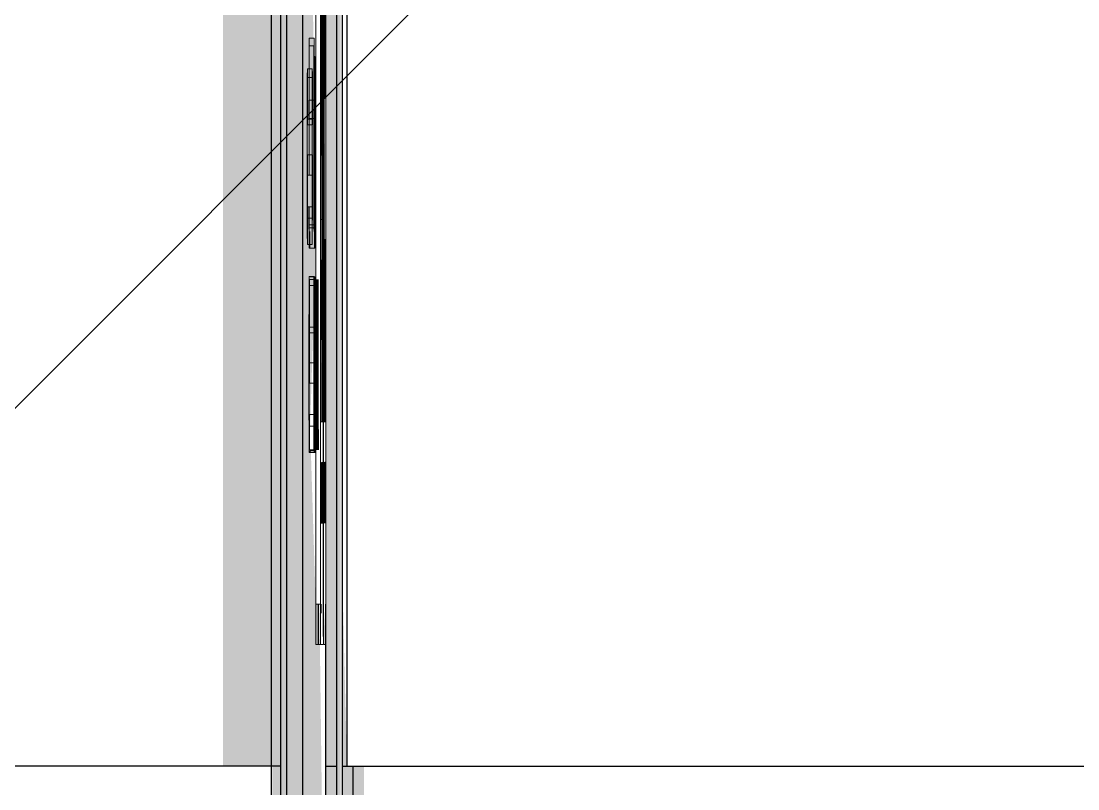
# Model space of a CAD drawing. Header units: millimetres. Extents: x 50357 to 985146, y 723188 to 1803594.
# Drawn here: x 863051.5 to 863269, y 746299.3 to 746457.2 of the extents above; entities that cross this region are included whole.
import ezdxf

# ---------------------------------------------------------------- set-up
doc = ezdxf.new("R2010")
doc.units = ezdxf.units.MM
doc.header["$LTSCALE"] = 3
doc.header["$MEASUREMENT"] = 0
doc.layers.add('A-GENM', color=7, linetype='Continuous', lineweight=13, true_color=0x6e6e6e)
doc.layers.add('I-WALL', color=7, linetype='Continuous', lineweight=25, true_color=0x6e6e6e)
doc.layers.add('Hatch (HOR not under LTC submission)', color=252, linetype='Continuous', lineweight=35)

# ---------------------------------------------------------------- blocks, each defined once
blk = doc.blocks.new('Taxi Sign2 - Taxi Sign-5251646-SEC D_2')
at = {"layer": 'A-GENM'}
for points in [[(-689427.55, 22264.91), (-689427.54, 22264.91), (-689427.56, 22270.15)], [(-689427.47, 22227.44), (-689427.24, 22227.44), (-689427.44, 22256.58)], [(-689427.51, 22224.48), (-689427.5, 22224.48), (-689427.51, 22224.48)], [(-689427.56, 22185.8), (-689427.2, 22185.8), (-689427.52, 22211.38)]]:
    blk.add_hatch(color=256, dxfattribs=at).paths.add_polyline_path(points, flags=0)
for p, q in [((-689427.12, 22339.87), (-689428.12, 22339.87)), ((-689427.12, 22339.86), (-689428.12, 22339.86)), ((-689427.12, 22339.86), (-689427.59, 22339.86)), ((-689427.1, 22331.53), (-689428.1, 22331.53)), ((-689427.61, 22331.53), (-689427.61, 22148.33)), ((-689427.1, 22148.33), (-689427.1, 22331.53)), ((-689428.61, 22215.08), (-689428.61, 22328.92)), ((-689427.39, 22277.4), (-689427.32, 22277.4)), ((-689427.4, 22264.91), (-689427.4, 22273.24)), ((-689427.31, 22273.24), (-689427.31, 22264.91)), ((-689427.44, 22264.91), (-689427.4, 22264.91)), ((-689427.49, 22224.48), (-689427.46, 22256.58)), ((-689427.44, 22254.5), (-689427.47, 22227.44)), ((-689427.27, 22256.58), (-689427.44, 22256.58)), ((-689427.24, 22227.44), (-689427.27, 22254.5)), ((-689427.25, 22256.58), (-689427.22, 22224.48)), ((-689427.47, 22227.44), (-689427.24, 22227.44)), ((-689427.51, 22185.8), (-689427.51, 22214.95)), ((-689427.2, 22214.95), (-689427.2, 22185.8)), ((-689427.2, 22185.8), (-689427.51, 22185.8)), ((-689428.61, 22148.33), (-689428.61, 22180.08)), ((-689427.48, 22177.47), (-689427.44, 22177.47)), ((-689427.48, 22173.31), (-689427.48, 22177.47)), ((-689427.44, 22177.47), (-689427.44, 22173.31)), ((-689427.27, 22177.47), (-689427.23, 22177.47)), ((-689427.27, 22173.31), (-689427.27, 22177.47)), ((-689427.23, 22177.47), (-689427.23, 22173.31)), ((-689427.61, 22148.33), (-689428.61, 22148.33)), ((-689427.59, 22140), (-689428.59, 22140)), ((-689428.59, 22139.99), (-689427.59, 22139.99)), ((-689427.59, 22140), (-689427.12, 22140))]:
    blk.add_line(p, q, dxfattribs=at)
for centre, major_axis, start_param, end_param in [((-689427.59, 22331.93), (0, 7.94), 6.232849, 7.904318), ((-689427.12, 22331.93), (0, 7.94), 4.662052, 5.617178), ((-689427.39, 22273.24), (0, 4.16), 0, 1.57182), ((-689427.32, 22273.27), (0, 4.13), 4.703965, 6.283185), ((-689427.43, 22252.49), (0, 12.43), 0.030178, 1.235066), ((-689427.28, 22252.49), (0, 12.43), 5.048119, 6.253008), ((-689427.44, 22253.48), (0, 3.11), 0.030177, 0.994088), ((-689427.27, 22253.48), (0, 3.11), 5.048119, 6.253008), ((-689427.47, 22215.03), (0, 12.3), 0.69391, 1.577406), ((-689427.24, 22215.03), (0, 12.3), 4.70578, 5.589275), ((-689427.46, 22210.89), (0, 8.22), 4.712389, 6.806784), ((-689427.25, 22210.89), (0, 8.22), 4.712389, 7.853982), ((-689427.46, 22210.89), (0, 8.22), 1.047198, 1.570796), ((-689427.46, 22210.89), (0, 8.22), 1.570796, 4.712389), ((-689427.25, 22210.89), (0, 8.22), 1.570796, 4.712389), ((-689427.46, 22173.24), (0, 8.33), 1.562004, 4.721182), ((-689427.25, 22173.24), (0, 8.33), 1.562004, 4.721182), ((-689428.59, 22147.93), (0, 7.94), 1.52046, 3.191929), ((-689428.12, 22147.93), (0, 7.94), 3.091256, 4.762726), ((-689427.59, 22147.93), (0, 7.94), 1.52046, 3.191929), ((-689427.12, 22147.93), (0, 7.94), 3.8076, 4.762726)]:
    blk.add_ellipse(centre, major_axis=major_axis, ratio=0.002593, start_param=start_param, end_param=end_param, dxfattribs=at)
blk = doc.blocks.new('Bus Sign2 - Bus Sign-5251700-SEC D_2')
at = {"layer": 'A-GENM'}
for points in [[(-689427.56, 22273.24), (-689427.55, 22273.24), (-689427.56, 22277.4)], [(-689426.67, 22223.33), (-689426.87, 22223.33), (-689426.67, 22252.49)], [(-689427.01, 22140), (-689426.53, 22140), (-689426.96, 22148.33)]]:
    blk.add_hatch(color=256, dxfattribs=at).paths.add_polyline_path(points, flags=0)
for p, q in [((-689427.01, 22340), (-689428.01, 22340)), ((-689427.01, 22339.99), (-689428.01, 22339.99)), ((-689426.53, 22339.99), (-689427.01, 22339.99)), ((-689427.03, 22331.66), (-689427.03, 22148.33)), ((-689426.51, 22148.33), (-689426.51, 22331.66)), ((-689426.87, 22314.99), (-689426.67, 22314.99)), ((-689426.67, 22306.66), (-689426.87, 22306.66)), ((-689426.9, 22185.83), (-689426.9, 22302.49)), ((-689426.87, 22277.49), (-689426.67, 22277.49)), ((-689426.64, 22277.49), (-689426.64, 22252.49)), ((-689426.73, 22269.16), (-689426.82, 22269.16)), ((-689426.82, 22260.83), (-689426.73, 22260.83)), ((-689426.67, 22252.49), (-689426.87, 22252.49)), ((-689426.87, 22223.33), (-689426.67, 22223.33)), ((-689426.64, 22223.33), (-689426.64, 22185.83)), ((-689426.64, 22185.83), (-689426.9, 22185.83)), ((-689426.88, 22173.33), (-689426.88, 22177.5)), ((-689426.88, 22177.5), (-689426.84, 22177.5)), ((-689426.84, 22177.5), (-689426.84, 22173.33)), ((-689426.71, 22173.33), (-689426.71, 22177.5)), ((-689426.71, 22177.5), (-689426.66, 22177.5)), ((-689426.66, 22177.5), (-689426.66, 22173.33)), ((-689427.01, 22140), (-689426.53, 22140))]:
    blk.add_line(p, q, dxfattribs=at)
for centre, major_axis, start_param, end_param in [((-689428.01, 22332.06), (0, 7.94), 6.232849, 6.47163), ((-689427.53, 22332.06), (0, 7.94), 6.094741, 6.333522), ((-689427.01, 22332.06), (0, 7.94), 6.232849, 7.904318), ((-689428.01, 22332.06), (0, 7.94), 0.666007, 1.14357), ((-689426.53, 22332.06), (0, 7.94), 4.662052, 5.617178), ((-689426.87, 22302.49), (0, 12.5), 0, 1.570796), ((-689426.67, 22302.49), (0, 12.5), 4.974188, 6.283185), ((-689426.87, 22302.49), (0, 4.17), 0, 1.570796), ((-689426.87, 22281.66), (0, 4.17), 1.570796, 3.141593), ((-689426.82, 22264.99), (0, 4.17), 0, 1.570752), ((-689426.73, 22264.99), (0, 4.17), 4.712433, 6.283185), ((-689426.82, 22264.99), (0, 4.17), 1.570841, 3.141593), ((-689426.73, 22264.99), (0, 4.17), 3.141593, 4.712345), ((-689426.87, 22248.33), (0, 4.17), 0, 1.570796), ((-689426.87, 22227.5), (0, 4.17), 1.570796, 3.141593), ((-689426.86, 22206.66), (0, 8.33), 4.712389, 7.853982), ((-689426.69, 22206.66), (0, 8.33), 4.712389, 7.853982), ((-689426.86, 22206.66), (0, 8.33), 2.094395, 4.712389), ((-689426.69, 22206.66), (0, 8.33), 1.570796, 4.712389), ((-689426.86, 22173.33), (0, 8.33), 1.570796, 4.712389), ((-689426.69, 22173.33), (0, 8.33), 1.570796, 4.712389), ((-689428.01, 22147.93), (0, 7.94), 1.521155, 3.191929), ((-689427.53, 22147.93), (0, 7.94), 4.523944, 4.762726), ((-689427.01, 22147.93), (0, 7.94), 1.52046, 3.191929), ((-689426.53, 22147.93), (0, 7.94), 3.8076, 4.762726)]:
    blk.add_ellipse(centre, major_axis=major_axis, ratio=0.002593, start_param=start_param, end_param=end_param, dxfattribs=at)
blk = doc.blocks.new('Lift Signage2 - Lift Signage-5252071-SEC D_2')
at = {"layer": 'A-GENM'}
for points in [[(-689428.95, 22251.17), (-689428.93, 22251.97), (-689428.95, 22251.97)], [(-689428.99, 22247.99), (-689428.95, 22247.99), (-689428.99, 22248.19)], [(-689429.29, 22232.08), (-689428.99, 22232.08), (-689429.29, 22236.54)], [(-689429.29, 22224.92), (-689428.95, 22224.92), (-689429.95, 22224.92)], [(-689428.95, 22221.54), (-689428.82, 22221.54), (-689429.82, 22221.54)], [(-689428.9, 22194.86), (-689428.71, 22194.86), (-689428.9, 22211.38)], [(-689428.56, 22180.08), (-689428.53, 22180.08), (-689428.56, 22211.38)], [(-689428.33, 22180.08), (-689428.22, 22180.08), (-689428.33, 22211.38)], [(-689428.23, 22189.66), (-689428.21, 22189.66), (-689428.25, 22211.38)], [(-689428.62, 22180.08), (-689428.56, 22180.08), (-689428.62, 22194.89)], [(-689428.57, 22187.59), (-689428.56, 22187.59), (-689428.58, 22194.89)], [(-689428.22, 22183.93), (-689428.21, 22183.93), (-689428.23, 22189.66)], [(-689428.53, 22180.08), (-689428.4, 22180.08), (-689428.53, 22187.59)], [(-689428.93, 22180.08), (-689428.9, 22180.08), (-689429.9, 22180.08)], [(-689428.65, 22180.08), (-689428.62, 22180.08), (-689428.71, 22180.08)]]:
    blk.add_hatch(color=256, dxfattribs=at).paths.add_polyline_path(points, flags=0)
for p, q in [((-689429.93, 22263.1), (-689429.93, 22264.7)), ((-689428.93, 22264.7), (-689429.93, 22264.7)), ((-689428.93, 22264.7), (-689428.93, 22259.33)), ((-689429.99, 22251.97), (-689429.99, 22263.1)), ((-689428.99, 22263.1), (-689429.99, 22263.1)), ((-689428.99, 22263.1), (-689428.99, 22251.97)), ((-689428.87, 22260.92), (-689428.87, 22256.54)), ((-689428.76, 22260.92), (-689428.87, 22260.92)), ((-689428.76, 22256.54), (-689428.76, 22260.92)), ((-689429.32, 22258.41), (-689430.32, 22258.41)), ((-689429.3, 22256.58), (-689430.3, 22256.58)), ((-689428.9, 22255.15), (-689428.92, 22252.57)), ((-689428.87, 22256.54), (-689428.82, 22256.54)), ((-689428.82, 22256.54), (-689428.82, 22221.54)), ((-689430, 22248.19), (-689430, 22251.97)), ((-689429, 22251.97), (-689430, 22251.97)), ((-689428.99, 22251.97), (-689429.99, 22251.97)), ((-689429.96, 22251.97), (-689429.96, 22248.19)), ((-689429.95, 22248.19), (-689429.95, 22251.97)), ((-689428.99, 22251.97), (-689429, 22251.97)), ((-689429, 22251.97), (-689429, 22248.19)), ((-689428.96, 22248.19), (-689428.96, 22251.97)), ((-689428.95, 22251.97), (-689428.95, 22248.19)), ((-689428.93, 22251.17), (-689428.94, 22249.38)), ((-689428.92, 22248.39), (-689428.9, 22250.78)), ((-689428.9, 22250.78), (-689428.9, 22247)), ((-689430.28, 22248.04), (-689430.29, 22246.89)), ((-689429.28, 22248.04), (-689430.28, 22248.04)), ((-689429, 22248.19), (-689430, 22248.19)), ((-689429.99, 22236.54), (-689429.99, 22248.19)), ((-689428.99, 22248.19), (-689429.99, 22248.19)), ((-689429.97, 22245.8), (-689429.95, 22247.99)), ((-689429.29, 22246.89), (-689429.28, 22248.04)), ((-689429, 22248.19), (-689428.99, 22248.19)), ((-689428.99, 22248.19), (-689428.99, 22232.08)), ((-689429.29, 22246.89), (-689430.29, 22246.89)), ((-689428.94, 22245.21), (-689428.93, 22247)), ((-689428.93, 22247), (-689428.93, 22243.82)), ((-689428.97, 22241.83), (-689428.95, 22243.82)), ((-689430.32, 22236.54), (-689430.32, 22240.68)), ((-689429.32, 22240.68), (-689430.32, 22240.68)), ((-689430.28, 22240.68), (-689430.28, 22236.54)), ((-689429.28, 22240.68), (-689429.32, 22240.68)), ((-689429.32, 22240.68), (-689429.32, 22236.54)), ((-689429.28, 22236.54), (-689429.28, 22240.68)), ((-689428.77, 22236.06), (-689428.76, 22239.64)), ((-689429.32, 22236.54), (-689430.32, 22236.54)), ((-689430.29, 22230.05), (-689430.29, 22236.54)), ((-689430.29, 22236.54), (-689429.29, 22236.54)), ((-689429.32, 22236.54), (-689429.29, 22236.54)), ((-689429.29, 22236.54), (-689429.29, 22230.05)), ((-689428.96, 22235.07), (-689428.98, 22233.08)), ((-689428.99, 22232.08), (-689429, 22230.29)), ((-689429, 22226.32), (-689428.96, 22231.09)), ((-689428.95, 22232.08), (-689428.95, 22224.92)), ((-689428.89, 22231.29), (-689428.9, 22227.31)), ((-689428.88, 22230.09), (-689428.89, 22231.29)), ((-689429.29, 22230.05), (-689430.29, 22230.05)), ((-689430.28, 22230.05), (-689430.28, 22227.68)), ((-689430, 22225.72), (-689430, 22230.05)), ((-689429.97, 22230.05), (-689430, 22226.32)), ((-689429.95, 22224.92), (-689429.95, 22230.05)), ((-689429.28, 22227.68), (-689429.28, 22230.05)), ((-689429, 22230.29), (-689429, 22225.72)), ((-689428.89, 22226.32), (-689428.88, 22230.09)), ((-689429.28, 22227.68), (-689430.28, 22227.68)), ((-689430, 22226.32), (-689429, 22226.32)), ((-689429, 22225.72), (-689430, 22225.72)), ((-689429.82, 22221.54), (-689429.82, 22224.92)), ((-689430.32, 22222.28), (-689429.32, 22222.28)), ((-689429.94, 22221.54), (-689428.94, 22221.54)), ((-689428.82, 22221.54), (-689429.82, 22221.54)), ((-689428.94, 22221.54), (-689428.9, 22221.54)), ((-689428.96, 22215.66), (-689429.96, 22215.66)), ((-689428.77, 22215.63), (-689429.77, 22215.63)), ((-689428.93, 22213.82), (-689429.93, 22213.82)), ((-689429.9, 22193.79), (-689429.9, 22215.08)), ((-689428.9, 22215.08), (-689429.9, 22215.08)), ((-689428.9, 22215.08), (-689428.9, 22193.79)), ((-689428.71, 22215.08), (-689428.71, 22194.86)), ((-689428.65, 22215.08), (-689428.65, 22194.89)), ((-689428.59, 22207.57), (-689428.61, 22215.08)), ((-689428.56, 22215.08), (-689428.56, 22207.57)), ((-689428.4, 22215.08), (-689428.4, 22180.08)), ((-689428.33, 22215.08), (-689428.33, 22180.08)), ((-689428.26, 22210.94), (-689428.26, 22215.08)), ((-689428.25, 22215.08), (-689428.22, 22180.08)), ((-689428.18, 22215.08), (-689428.21, 22189.66)), ((-689428.09, 22210.94), (-689428.09, 22215.08)), ((-689428.08, 22215.08), (-689428.08, 22180.08)), ((-689428.32, 22210.94), (-689428.26, 22210.94)), ((-689428.15, 22210.94), (-689428.09, 22210.94)), ((-689428.61, 22207.57), (-689428.56, 22180.08)), ((-689429.92, 22205.28), (-689429.93, 22204.14)), ((-689428.92, 22205.28), (-689429.92, 22205.28)), ((-689428.93, 22204.14), (-689428.92, 22205.28)), ((-689429.93, 22204.14), (-689428.93, 22204.14)), ((-689428.27, 22196.11), (-689428.27, 22200.24)), ((-689428.1, 22196.11), (-689428.1, 22200.24)), ((-689429.96, 22193.79), (-689429.96, 22197.92)), ((-689428.96, 22197.92), (-689429.96, 22197.92)), ((-689429.92, 22197.92), (-689429.92, 22193.79)), ((-689428.92, 22197.92), (-689428.96, 22197.92)), ((-689428.96, 22197.92), (-689428.96, 22193.79)), ((-689428.92, 22193.79), (-689428.92, 22197.92)), ((-689428.96, 22193.79), (-689429.96, 22193.79)), ((-689429.93, 22187.29), (-689429.93, 22193.79)), ((-689428.93, 22193.79), (-689429.93, 22193.79)), ((-689428.96, 22193.79), (-689428.93, 22193.79)), ((-689428.93, 22193.79), (-689428.93, 22187.29)), ((-689428.62, 22194.89), (-689428.62, 22180.08)), ((-689428.83, 22187.36), (-689428.84, 22189.6)), ((-689428.21, 22189.66), (-689428.21, 22183.93)), ((-689428.16, 22189.66), (-689428.16, 22180.08)), ((-689428.93, 22187.29), (-689429.93, 22187.29)), ((-689429.92, 22187.29), (-689429.92, 22184.92)), ((-689429.9, 22180.08), (-689429.9, 22187.29)), ((-689428.92, 22184.92), (-689428.92, 22187.29)), ((-689428.9, 22187.29), (-689428.9, 22180.08)), ((-689428.85, 22187.36), (-689428.83, 22180.08)), ((-689428.55, 22180.08), (-689428.55, 22187.59)), ((-689428.53, 22187.59), (-689428.53, 22180.08)), ((-689428.92, 22184.92), (-689429.92, 22184.92)), ((-689428.34, 22180.08), (-689428.34, 22184.21)), ((-689428.26, 22184.21), (-689428.32, 22184.21)), ((-689428.26, 22180.08), (-689428.26, 22184.21)), ((-689428.21, 22180.08), (-689428.2, 22183.93)), ((-689428.09, 22184.21), (-689428.15, 22184.21)), ((-689428.09, 22180.08), (-689428.09, 22184.21)), ((-689428.02, 22180.08), (-689428.02, 22184.21)), ((-689429.96, 22179.52), (-689428.96, 22179.52)), ((-689429.9, 22180.08), (-689428.9, 22180.08)), ((-689429.76, 22179.83), (-689429.77, 22179.49)), ((-689428.77, 22179.49), (-689429.77, 22179.49)), ((-689429.76, 22179.83), (-689428.76, 22179.83)), ((-689429.67, 22179.49), (-689428.67, 22179.49)), ((-689428.77, 22179.49), (-689428.76, 22179.83))]:
    blk.add_line(p, q, dxfattribs=at)
for points, knots in [([(-689430.32, 22222.28), (-689430.32, 22222.28), (-689430.32, 22222.28), (-689430.33, 22222.38), (-689430.33, 22223), (-689430.34, 22223.63), (-689430.35, 22225.24), (-689430.35, 22226.06), (-689430.35, 22227.86), (-689430.36, 22230.51), (-689430.36, 22232.15), (-689430.36, 22234.21), (-689430.36, 22237.51), (-689430.36, 22238.93), (-689430.36, 22240.1), (-689430.36, 22242.12), (-689430.36, 22244.27), (-689430.36, 22246.47), (-689430.36, 22247.69), (-689430.36, 22249.61), (-689430.36, 22251.26), (-689430.35, 22252.76), (-689430.35, 22253.41), (-689430.35, 22254.91), (-689430.35, 22255.84), (-689430.34, 22256.86), (-689430.34, 22257.61), (-689430.33, 22257.77), (-689430.33, 22258.21), (-689430.32, 22258.41), (-689430.32, 22258.41), (-689430.32, 22258.41), (-689430.31, 22258.19), (-689430.31, 22257.83), (-689430.3, 22257.33), (-689430.3, 22256.58)], [0.048241, 0.048241, 0.048241, 0.048241, 0.0486085, 0.0568631, 0.0654009, 0.0748224, 0.0822862, 0.0905136, 0.0983583, 0.1066165, 0.1144896, 0.1225408, 0.1301675, 0.1366771, 0.1417254, 0.1475919, 0.1546595, 0.1609001, 0.1670602, 0.1727825, 0.1791698, 0.1841425, 0.1893825, 0.1943272, 0.2008642, 0.2074675, 0.2130201, 0.2183767, 0.2235147, 0.2289432, 0.2343347, 0.2398478, 0.2460214, 0.2518243, 0.2572853, 0.2572853, 0.2572853, 0.2572853]), ([(-689429.3, 22256.58), (-689429.3, 22257.33), (-689429.31, 22257.83), (-689429.31, 22258.19), (-689429.32, 22258.41), (-689429.32, 22258.41), (-689429.32, 22258.41), (-689429.33, 22258.21), (-689429.33, 22257.77), (-689429.34, 22257.61), (-689429.34, 22256.86), (-689429.35, 22255.84), (-689429.35, 22254.91), (-689429.35, 22253.41), (-689429.35, 22252.76), (-689429.36, 22251.26), (-689429.36, 22249.61), (-689429.36, 22247.69), (-689429.36, 22246.47), (-689429.36, 22244.27), (-689429.36, 22242.12), (-689429.36, 22240.1), (-689429.36, 22238.93), (-689429.36, 22237.51), (-689429.36, 22234.21), (-689429.36, 22232.15), (-689429.36, 22230.51), (-689429.35, 22227.86), (-689429.35, 22226.06), (-689429.35, 22225.24), (-689429.34, 22223.63), (-689429.33, 22223), (-689429.33, 22222.38), (-689429.32, 22222.28), (-689429.32, 22222.28), (-689429.32, 22222.28)], [-0.2572853, -0.2572853, -0.2572853, -0.2572853, -0.2518243, -0.2460214, -0.2398478, -0.2343347, -0.2289432, -0.2235147, -0.2183767, -0.2130201, -0.2074675, -0.2008642, -0.1943272, -0.1893825, -0.1841425, -0.1791698, -0.1727825, -0.1670602, -0.1609001, -0.1546595, -0.1475919, -0.1417254, -0.1366771, -0.1301675, -0.1225408, -0.1144896, -0.1066165, -0.0983583, -0.0905136, -0.0822862, -0.0748224, -0.0654009, -0.0568631, -0.0486085, -0.048241, -0.048241, -0.048241, -0.048241]), ([(-689430.3, 22256.58), (-689430.29, 22255.39), (-689430.29, 22254.28), (-689430.29, 22253.32), (-689430.29, 22252.27), (-689430.28, 22250.93), (-689430.28, 22249.5), (-689430.28, 22248.04)], [0, 0, 0, 0, 0.0054579, 0.00998945, 0.01429202, 0.01899231, 0.02395364, 0.02395364, 0.02395364, 0.02395364]), ([(-689429.28, 22248.04), (-689429.28, 22249.5), (-689429.28, 22250.93), (-689429.29, 22252.27), (-689429.29, 22253.32), (-689429.29, 22254.28), (-689429.29, 22255.39), (-689429.3, 22256.58)], [-0.02395364, -0.02395364, -0.02395364, -0.02395364, -0.01899231, -0.01429202, -0.00998945, -0.0054579, 0, 0, 0, 0]), ([(-689430.29, 22246.89), (-689430.29, 22248.2), (-689430.3, 22249.33), (-689430.3, 22249.88), (-689430.3, 22251.05), (-689430.3, 22251.87), (-689430.3, 22252.58), (-689430.3, 22253.07), (-689430.3, 22253.23), (-689430.31, 22253.77), (-689430.31, 22254.15), (-689430.32, 22254.43), (-689430.32, 22254.43), (-689430.32, 22254.43), (-689430.33, 22254.17), (-689430.33, 22253.84), (-689430.34, 22253.28), (-689430.34, 22252.73), (-689430.34, 22251.45), (-689430.34, 22251.26), (-689430.35, 22249.82), (-689430.35, 22248.58), (-689430.35, 22247.5), (-689430.35, 22245.83), (-689430.35, 22244.1), (-689430.35, 22242.76), (-689430.35, 22241.79), (-689430.35, 22240.54), (-689430.35, 22238.68), (-689430.35, 22236.92), (-689430.35, 22235.58), (-689430.35, 22234.64), (-689430.35, 22233.95), (-689430.35, 22232.67), (-689430.35, 22231.48), (-689430.34, 22230.35), (-689430.34, 22229.43), (-689430.34, 22228.6), (-689430.34, 22228.02), (-689430.33, 22227.43), (-689430.33, 22227.27), (-689430.33, 22226.81), (-689430.32, 22226.53), (-689430.32, 22226.45), (-689430.32, 22226.45), (-689430.32, 22226.45)], [0, 0, 0, 0, 0.0035154, 0.0070372, 0.0103958, 0.0143296, 0.0178233, 0.0204783, 0.0233037, 0.0265648, 0.0312008, 0.0360098, 0.0411541, 0.0462144, 0.0512827, 0.0562998, 0.0608883, 0.0662071, 0.0700294, 0.0746709, 0.0786163, 0.0835599, 0.0884113, 0.0936038, 0.0989786, 0.1034754, 0.1073847, 0.1118563, 0.1172073, 0.1226725, 0.1271641, 0.1305168, 0.1339237, 0.1377669, 0.142331, 0.1467761, 0.1512206, 0.1554739, 0.1598124, 0.1631574, 0.1670003, 0.171133, 0.1766371, 0.1819741, 0.1820288, 0.1820288, 0.1820288, 0.1820288]), ([(-689430.32, 22226.45), (-689430.32, 22226.45), (-689430.31, 22226.52), (-689430.31, 22226.69), (-689430.31, 22227.08), (-689430.3, 22227.7), (-689430.3, 22228.76), (-689430.29, 22230.05)], [0.18226312, 0.18226312, 0.18226312, 0.18226312, 0.18708181, 0.19194624, 0.19715868, 0.20354587, 0.21074173, 0.21074173, 0.21074173, 0.21074173]), ([(-689429.29, 22230.05), (-689429.3, 22228.76), (-689429.3, 22227.7), (-689429.31, 22227.08), (-689429.31, 22226.69), (-689429.31, 22226.52), (-689429.32, 22226.45), (-689429.32, 22226.45)], [-0.21074173, -0.21074173, -0.21074173, -0.21074173, -0.20354587, -0.19715868, -0.19194624, -0.18708181, -0.18226312, -0.18226312, -0.18226312, -0.18226312]), ([(-689430.28, 22227.68), (-689430.28, 22227.08), (-689430.29, 22225.96), (-689430.29, 22225.17), (-689430.29, 22224.4), (-689430.3, 22223.67), (-689430.3, 22223.02), (-689430.31, 22222.59), (-689430.31, 22222.33), (-689430.32, 22222.28), (-689430.32, 22222.28)], [0, 0, 0, 0, 0.00496138, 0.01059665, 0.01608982, 0.02216935, 0.02851686, 0.03528381, 0.04148125, 0.04805382, 0.04805382, 0.04805382, 0.04805382]), ([(-689428.9, 22221.54), (-689428.89, 22221.54), (-689428.89, 22222.92), (-689428.89, 22224.85), (-689428.89, 22226.32)], [-0.01443512, -0.01443512, -0.01443512, -0.01443512, -0.00689313, 0, 0, 0, 0]), ([(-689429.94, 22221.54), (-689429.95, 22221.54), (-689429.95, 22221.96), (-689429.95, 22222.83), (-689429.95, 22223.89), (-689429.95, 22224.92)], [0, 0, 0, 0, 0.00398915, 0.00792314, 0.01172082, 0.01172082, 0.01172082, 0.01172082]), ([(-689429.89, 22224.96), (-689429.89, 22224.22), (-689429.89, 22222.69), (-689429.89, 22221.54), (-689429.9, 22221.54)], [0.00240585, 0.00240585, 0.00240585, 0.00240585, 0.00689313, 0.01443512, 0.01443512, 0.01443512, 0.01443512]), ([(-689429.96, 22179.52), (-689429.96, 22179.52), (-689429.96, 22179.53), (-689429.96, 22179.63), (-689429.97, 22180.24), (-689429.98, 22180.88), (-689429.98, 22182.49), (-689429.99, 22183.31), (-689429.99, 22185.11), (-689430, 22187.76), (-689430, 22189.4), (-689430, 22191.46), (-689430, 22194.76), (-689430, 22196.17), (-689430, 22197.34), (-689430, 22199.36), (-689430, 22201.51), (-689430, 22203.71), (-689430, 22204.94), (-689430, 22206.85), (-689429.99, 22208.5), (-689429.99, 22210), (-689429.99, 22210.66), (-689429.99, 22212.15), (-689429.98, 22213.08), (-689429.98, 22214.11), (-689429.97, 22214.85), (-689429.97, 22215.02), (-689429.97, 22215.45), (-689429.96, 22215.66), (-689429.96, 22215.66), (-689429.95, 22215.66), (-689429.95, 22215.44), (-689429.94, 22215.07), (-689429.94, 22214.57), (-689429.93, 22213.82)], [0.048241, 0.048241, 0.048241, 0.048241, 0.0486085, 0.0568631, 0.0654009, 0.0748224, 0.0822862, 0.0905136, 0.0983583, 0.1066165, 0.1144896, 0.1225408, 0.1301675, 0.1366771, 0.1417254, 0.1475919, 0.1546595, 0.1609001, 0.1670602, 0.1727825, 0.1791698, 0.1841425, 0.1893825, 0.1943272, 0.2008642, 0.2074675, 0.2130201, 0.2183767, 0.2235147, 0.2289432, 0.2343347, 0.2398478, 0.2460214, 0.2518243, 0.2572853, 0.2572853, 0.2572853, 0.2572853]), ([(-689428.93, 22213.82), (-689428.94, 22214.57), (-689428.94, 22215.07), (-689428.95, 22215.44), (-689428.95, 22215.66), (-689428.96, 22215.66), (-689428.96, 22215.66), (-689428.97, 22215.45), (-689428.97, 22215.02), (-689428.97, 22214.85), (-689428.98, 22214.11), (-689428.98, 22213.08), (-689428.99, 22212.15), (-689428.99, 22210.66), (-689428.99, 22210), (-689428.99, 22208.5), (-689429, 22206.85), (-689429, 22204.94), (-689429, 22203.71), (-689429, 22201.51), (-689429, 22199.36), (-689429, 22197.34), (-689429, 22196.17), (-689429, 22194.76), (-689429, 22191.46), (-689429, 22189.4), (-689429, 22187.76), (-689428.99, 22185.11), (-689428.99, 22183.31), (-689428.98, 22182.49), (-689428.98, 22180.88), (-689428.97, 22180.24), (-689428.96, 22179.63), (-689428.96, 22179.53), (-689428.96, 22179.52), (-689428.96, 22179.52)], [-0.2572853, -0.2572853, -0.2572853, -0.2572853, -0.2518243, -0.2460214, -0.2398478, -0.2343347, -0.2289432, -0.2235147, -0.2183767, -0.2130201, -0.2074675, -0.2008642, -0.1943272, -0.1893825, -0.1841425, -0.1791698, -0.1727825, -0.1670602, -0.1609001, -0.1546595, -0.1475919, -0.1417254, -0.1366771, -0.1301675, -0.1225408, -0.1144896, -0.1066165, -0.0983583, -0.0905136, -0.0822862, -0.0748224, -0.0654009, -0.0568631, -0.0486085, -0.048241, -0.048241, -0.048241, -0.048241]), ([(-689428.76, 22179.83), (-689428.75, 22180.57), (-689428.75, 22181.26), (-689428.74, 22182.64), (-689428.74, 22184.15), (-689428.73, 22185.5), (-689428.73, 22187.78), (-689428.73, 22189.89), (-689428.73, 22191.34), (-689428.73, 22193.1), (-689428.73, 22194.54), (-689428.73, 22197.97), (-689428.73, 22201.6), (-689428.73, 22203.69), (-689428.73, 22206.17), (-689428.73, 22208.54), (-689428.74, 22210.27), (-689428.74, 22212.02), (-689428.75, 22213.52), (-689428.75, 22214.48), (-689428.76, 22215.08), (-689428.76, 22215.49), (-689428.77, 22215.64), (-689428.77, 22215.64), (-689428.78, 22215.43), (-689428.78, 22214.75), (-689428.79, 22213.92), (-689428.79, 22212.91), (-689428.8, 22211.26), (-689428.8, 22209.56), (-689428.81, 22207.4), (-689428.81, 22205.07), (-689428.81, 22203.13), (-689428.81, 22200.54), (-689428.81, 22198.24), (-689428.81, 22195.75), (-689428.81, 22194.17), (-689428.81, 22191.93), (-689428.81, 22190.27), (-689428.81, 22188.47), (-689428.81, 22187.59), (-689428.81, 22187.38)], [-0.3372023, -0.3372023, -0.3372023, -0.3372023, -0.3290482, -0.3217215, -0.3142382, -0.3069418, -0.2995099, -0.2923247, -0.286209, -0.2809575, -0.2736239, -0.2642849, -0.2541706, -0.2449324, -0.2367743, -0.2285789, -0.2205639, -0.21259, -0.2045267, -0.1972796, -0.1905057, -0.1843754, -0.1775471, -0.1708761, -0.163214, -0.1558142, -0.1484348, -0.1410223, -0.1334814, -0.1253648, -0.1173084, -0.109497, -0.1016009, -0.0939994, -0.0858864, -0.0789003, -0.0719394, -0.0657741, -0.0585602, -0.0516754, -0.0493467, -0.0493467, -0.0493467, -0.0493467]), ([(-689429.93, 22213.82), (-689429.93, 22212.63), (-689429.93, 22211.52), (-689429.93, 22210.57), (-689429.92, 22209.51), (-689429.92, 22208.17), (-689429.92, 22206.74), (-689429.92, 22205.28)], [0, 0, 0, 0, 0.0054579, 0.00998945, 0.01429202, 0.01899231, 0.02395364, 0.02395364, 0.02395364, 0.02395364]), ([(-689428.92, 22205.28), (-689428.92, 22206.74), (-689428.92, 22208.17), (-689428.92, 22209.51), (-689428.93, 22210.57), (-689428.93, 22211.52), (-689428.93, 22212.63), (-689428.93, 22213.82)], [-0.02395364, -0.02395364, -0.02395364, -0.02395364, -0.01899231, -0.01429202, -0.00998945, -0.0054579, 0, 0, 0, 0]), ([(-689428.83, 22200.2), (-689428.83, 22201.65), (-689428.83, 22202.98), (-689428.83, 22204.22), (-689428.83, 22205.53), (-689428.83, 22206.62), (-689428.83, 22208.19), (-689428.83, 22209.56), (-689428.83, 22210.79), (-689428.83, 22211.7), (-689428.83, 22212.54), (-689428.84, 22213.2), (-689428.84, 22213.66), (-689428.84, 22214.13), (-689428.84, 22214.48), (-689428.85, 22214.72), (-689428.85, 22214.89), (-689428.85, 22215.01), (-689428.86, 22215.08)], [-0.06632171, -0.06632171, -0.06632171, -0.06632171, -0.0615672, -0.05721281, -0.05321671, -0.04883953, -0.04430034, -0.03943632, -0.03511111, -0.03116113, -0.02760611, -0.02428015, -0.02101835, -0.01763995, -0.01387436, -0.00988032, -0.00527032, 0, 0, 0, 0]), ([(-689429.93, 22204.14), (-689429.93, 22205.44), (-689429.93, 22206.58), (-689429.93, 22207.12), (-689429.93, 22208.3), (-689429.94, 22209.12), (-689429.94, 22209.83), (-689429.94, 22210.32), (-689429.94, 22210.48), (-689429.94, 22211.02), (-689429.95, 22211.4), (-689429.95, 22211.67), (-689429.96, 22211.67), (-689429.96, 22211.67), (-689429.96, 22211.41), (-689429.97, 22211.09), (-689429.97, 22210.52), (-689429.97, 22209.97), (-689429.98, 22208.7), (-689429.98, 22208.5), (-689429.98, 22207.06), (-689429.98, 22205.82), (-689429.99, 22204.75), (-689429.99, 22203.07), (-689429.99, 22201.34), (-689429.99, 22200), (-689429.99, 22199.04), (-689429.99, 22197.78), (-689429.99, 22195.92), (-689429.99, 22194.16), (-689429.99, 22192.83), (-689429.99, 22191.88), (-689429.99, 22191.2), (-689429.99, 22189.91), (-689429.98, 22188.72), (-689429.98, 22187.6), (-689429.98, 22186.68), (-689429.98, 22185.85), (-689429.97, 22185.26), (-689429.97, 22184.68), (-689429.97, 22184.52), (-689429.96, 22184.06), (-689429.96, 22183.77), (-689429.96, 22183.69), (-689429.96, 22183.69), (-689429.96, 22183.69)], [0, 0, 0, 0, 0.0035154, 0.0070372, 0.0103958, 0.0143296, 0.0178233, 0.0204783, 0.0233037, 0.0265648, 0.0312008, 0.0360098, 0.0411541, 0.0462144, 0.0512827, 0.0562998, 0.0608883, 0.0662071, 0.0700294, 0.0746709, 0.0786163, 0.0835599, 0.0884113, 0.0936038, 0.0989786, 0.1034754, 0.1073847, 0.1118563, 0.1172073, 0.1226725, 0.1271641, 0.1305168, 0.1339237, 0.1377669, 0.142331, 0.1467761, 0.1512206, 0.1554739, 0.1598124, 0.1631574, 0.1670003, 0.171133, 0.1766371, 0.1819741, 0.1820288, 0.1820288, 0.1820288, 0.1820288]), ([(-689428.86, 22211.21), (-689428.86, 22211.14), (-689428.85, 22211.03), (-689428.85, 22210.81), (-689428.85, 22210.45), (-689428.85, 22210.08), (-689428.84, 22209.6), (-689428.84, 22209.1), (-689428.84, 22208.26), (-689428.84, 22207.46), (-689428.84, 22206.51), (-689428.84, 22205.53), (-689428.84, 22204.6), (-689428.84, 22203.82), (-689428.84, 22202.93), (-689428.84, 22202.27), (-689428.84, 22201.72), (-689428.85, 22201.11), (-689428.85, 22200.66), (-689428.85, 22200.29), (-689428.85, 22199.99), (-689428.85, 22199.79), (-689428.86, 22199.68), (-689428.86, 22199.63)], [-0.06499586, -0.06499586, -0.06499586, -0.06499586, -0.0612578, -0.0578322, -0.05469956, -0.05184455, -0.04930123, -0.04652759, -0.04362584, -0.0404387, -0.03729645, -0.03415159, -0.03118267, -0.02822604, -0.02544506, -0.02281206, -0.02021264, -0.01755969, -0.01461079, -0.01157821, -0.00816246, -0.00436219, 0, 0, 0, 0]), ([(-689428.79, 22187), (-689428.79, 22187.12), (-689428.79, 22187.63), (-689428.79, 22188.39), (-689428.8, 22189.37), (-689428.8, 22189.93), (-689428.8, 22190.74), (-689428.8, 22192.06), (-689428.8, 22193.64), (-689428.8, 22195.27), (-689428.8, 22196.65), (-689428.8, 22199.83), (-689428.8, 22202.33), (-689428.8, 22203.99), (-689428.79, 22206.4), (-689428.79, 22207.49), (-689428.79, 22208.37), (-689428.79, 22209.24), (-689428.78, 22210.02), (-689428.78, 22210.66), (-689428.78, 22211.12), (-689428.78, 22211.47), (-689428.77, 22211.66)], [-0.09794311, -0.09794311, -0.09794311, -0.09794311, -0.09642303, -0.09195832, -0.08863846, -0.08570986, -0.08248738, -0.07821174, -0.07310856, -0.06802472, -0.06122836, -0.0534841, -0.04536549, -0.03784668, -0.03160579, -0.02597673, -0.02171409, -0.01742695, -0.01293596, -0.00855762, -0.00427828, 0, 0, 0, 0]), ([(-689429.96, 22183.69), (-689429.95, 22183.69), (-689429.95, 22183.76), (-689429.95, 22183.93), (-689429.94, 22184.32), (-689429.94, 22184.95), (-689429.93, 22186.01), (-689429.93, 22187.29)], [0.18226312, 0.18226312, 0.18226312, 0.18226312, 0.18708181, 0.19194624, 0.19715868, 0.20354587, 0.21074173, 0.21074173, 0.21074173, 0.21074173]), ([(-689428.93, 22187.29), (-689428.93, 22186.01), (-689428.94, 22184.95), (-689428.94, 22184.32), (-689428.95, 22183.93), (-689428.95, 22183.76), (-689428.95, 22183.69), (-689428.96, 22183.69)], [-0.21074173, -0.21074173, -0.21074173, -0.21074173, -0.20354587, -0.19715868, -0.19194624, -0.18708181, -0.18226312, -0.18226312, -0.18226312, -0.18226312]), ([(-689429.92, 22184.92), (-689429.92, 22184.33), (-689429.92, 22183.2), (-689429.93, 22182.42), (-689429.93, 22181.65), (-689429.94, 22180.91), (-689429.94, 22180.26), (-689429.95, 22179.84), (-689429.95, 22179.58), (-689429.95, 22179.52), (-689429.96, 22179.52)], [0, 0, 0, 0, 0.00496138, 0.01059665, 0.01608982, 0.02216935, 0.02851686, 0.03528381, 0.04148125, 0.04805382, 0.04805382, 0.04805382, 0.04805382]), ([(-689428.77, 22183.46), (-689428.77, 22183.55), (-689428.78, 22183.79), (-689428.78, 22184.09), (-689428.78, 22184.55), (-689428.78, 22184.89), (-689428.78, 22185.01)], [-0.12371761, -0.12371761, -0.12371761, -0.12371761, -0.1191727, -0.11494423, -0.11062758, -0.10825291, -0.10825291, -0.10825291, -0.10825291]), ([(-689428.79, 22180.96), (-689428.79, 22180.81), (-689428.78, 22180.43), (-689428.78, 22179.92), (-689428.77, 22179.6), (-689428.77, 22179.49)], [-0.01644889, -0.01644889, -0.01644889, -0.01644889, -0.01296788, -0.00667807, 0, 0, 0, 0])]:
    blk.add_open_spline(points, degree=3, knots=knots, dxfattribs=at)
for points in [[(-689428.8, 22249.19), (-689428.8, 22249.56), (-689428.8, 22249.95), (-689428.8, 22250.38)], [(-689428.81, 22247), (-689428.8, 22244.67), (-689428.79, 22241.35), (-689428.77, 22236.06)], [(-689430, 22226.32), (-689430, 22225.41), (-689430, 22225.06), (-689430, 22225.72)], [(-689429, 22225.72), (-689429, 22225.06), (-689429, 22225.41), (-689429, 22226.32)], [(-689428.9, 22227.31), (-689428.9, 22226.26), (-689428.9, 22225.63), (-689428.9, 22225.41)]]:
    blk.add_open_spline(points, degree=3, dxfattribs=at)

msp = doc.modelspace()

# ---------------------------------------------------------------- hatches: boundary and pattern name
at = {"layer": 'Hatch (HOR not under LTC submission)'}
h = msp.add_hatch(dxfattribs=at)
h.set_pattern_fill('ANSI38', color=256, scale=4000)
h.paths.add_polyline_path([(853871.7666, 751128.0064), (853871.7666, 735638.9831), (853656.482, 735638.9831), (853656.482, 728688.9831), (867744.0584, 728688.9831), (867748.3434, 751128.0064)])
at = {"layer": 'I-WALL', "lineweight": 5}
for points in [[(863093.0285, 746303.9831), (863103.0284, 746303.9831), (863103.0284, 748318.9831), (863093.0285, 748318.9831), (863093.0285, 746341.5901)], [(863104.921, 746303.9831), (863104.921, 747438.9831), (863106.2173, 747438.9831), (863106.2173, 748318.9831), (863103.0284, 748318.9831), (863103.0284, 746303.9831)], [(863109.4157, 745188.9831), (863109.4157, 747438.9831), (863106.2173, 747438.9831), (863106.2173, 745188.9831)], [(863116.4488, 745188.9831), (863116.4488, 747438.9831), (863114.1937, 747438.9831), (863114.1937, 746183.9831), (863115.7852, 746183.9831), (863115.7852, 746163.9831), (863114.1937, 746163.9831), (863114.1937, 746144.4831), (863115.7852, 746144.4831), (863115.7852, 746124.4831), (863114.1937, 746124.4831), (863114.1937, 745188.9831)], [(863117.6414, 746303.9831), (863118.5653, 746303.9831), (863117.6414, 746341.5901)], [(863119.7561, 745188.9831), (863119.7561, 746303.9831), (863117.6414, 746303.9831), (863117.6414, 745188.9831)]]:
    msp.add_hatch(color=256, dxfattribs=at).paths.add_polyline_path(points, flags=0)
h = msp.add_hatch(color=256, dxfattribs=at)
h.paths.add_polyline_path([(863116.4488, 746303.9831), (863116.4488, 747438.9831), (863114.1937, 747438.9831), (863114.2371, 746303.9831)], flags=0)
h.paths.add_polyline_path([(863116.9341, 747438.9831), (863118.5653, 747438.9831), (863118.5653, 747538.4831), (863116.9341, 747538.4831), (863116.9341, 747458.2499)], flags=0)
h.paths.add_polyline_path([(863118.5653, 747688.4831), (863118.5653, 748318.9831), (863116.9341, 748318.9831), (863117.0489, 747688.4831)], flags=0)
at = {"layer": 'I-WALL'}
for points in [[(863104.921, 745188.9831), (863106.2173, 745188.9831), (863106.2173, 747438.9831), (863104.921, 747438.9831), (863104.921, 745224.9302)], [(863116.4488, 745188.9831), (863117.6414, 745188.9831), (863116.9341, 747438.9831), (863116.4488, 747438.9831), (863116.4488, 745224.9302)], [(863103.2358, 745188.9831), (863104.921, 745188.9831), (863104.921, 746303.9831), (863103.2358, 746303.9831), (863103.2358, 745224.9302)], [(863122.0347, 745188.9831), (863122.1002, 745188.9831), (863122.1002, 746303.9831), (863119.7561, 746303.9831), (863119.7561, 745188.9831), (863121.5767, 745188.9831)]]:
    msp.add_hatch(color=256, dxfattribs=at).paths.add_polyline_path(points, flags=0)
h = msp.add_hatch(color=256, dxfattribs=at)
h.paths.add_polyline_path([(863114.1937, 745188.9831), (863113.3278, 745954.4831), (863111.6816, 745954.4831), (863112.5, 746253.9831), (863113.9408, 746253.9831), (863112.8947, 746337.3105), (863112.1357, 746337.3105), (863111.1316, 746369.0582), (863110.8501, 746369.0582), (863111.9292, 746404.0582), (863112.1357, 746404.0582), (863111.0137, 746518.0955), (863110.7481, 746518.0955), (863111.9343, 746553.0955), (863112.6953, 746553.0955), (863113.8482, 746491.4741), (863113.8806, 746491.474), (863112.7185, 746586.4404), (863112.1947, 746586.4144), (863111.4186, 746557.1815), (863110.4186, 746557.1815), (863111.1947, 746601.528), (863112.1353, 746601.528), (863111.0454, 746668.3623), (863110.7482, 746668.3623), (863111.8343, 746703.3623), (863112.1353, 746703.3623), (863111.0993, 746707.6421), (863110.7704, 746707.6421), (863111.9323, 746752.9831), (863112.1353, 746752.9911), (863113.2347, 746778.9404), (863113.6256, 746778.9404), (863114.1937, 746988.0773), (863114.1937, 747438.9831), (863109.4157, 747438.9831), (863109.4157, 745188.9831)], flags=0)
h.paths.add_polyline_path([(863111.4207, 746410.5256), (863110.9292, 746410.5256), (863111.4958, 746410.5256)], flags=0)
h.paths.add_polyline_path([(863111.9323, 746727.3296), (863112.1353, 746727.3296), (863111.8343, 746727.3296)], flags=0)
h.paths.add_polyline_path([(863112.0638, 746735.0596), (863112.1353, 746735.0596), (863112.0638, 746743.6365)], flags=0)
h.paths.add_polyline_path([(863114.1041, 746739.779), (863114.1937, 746739.7791), (863114.0994, 746739.7791)], flags=0)
h.paths.add_polyline_path([(863111.4093, 746939.7803), (863110.0482, 746939.7803), (863110.0482, 747333.9102), (863111.4093, 747333.9102), (863111.4093, 746988.0773)], flags=0)
h.paths.add_polyline_path([(863112.213, 746939.8502), (863112.213, 747333.823), (863113.5741, 747333.823), (863113.5741, 746939.8502)], flags=0)

# ---------------------------------------------------------------- linework, layer by layer
for p, q in [((863103.0284, 745188.9831), (863103.0284, 748318.9831)), ((863118.5653, 747538.4831), (863118.5653, 746303.9831)), ((863104.921, 747438.9831), (863104.921, 745188.9831)), ((863106.2173, 745188.9831), (863106.2173, 747438.9831)), ((863109.4157, 747438.9831), (863109.4157, 745188.9831)), ((863116.4488, 747438.9831), (863116.4488, 745188.9831)), ((863117.6414, 745188.9831), (863117.6414, 747438.9831)), ((863114.1937, 746183.9831), (863114.1937, 746337.316)), ((863104.921, 746303.9831), (859903.1834, 746303.9831)), ((863114.1937, 746303.9831), (863116.4747, 746303.9831)), ((863117.6414, 746303.9831), (867445.8237, 746303.9831)), ((863119.7561, 746303.9831), (863119.7561, 745188.9831))]:
    msp.add_line(p, q, dxfattribs=at)

# ---------------------------------------------------------------- block references
at = {"layer": 'A-GENM'}
for name in ['Lift Signage2 - Lift Signage-5252071-SEC D_2', 'Taxi Sign2 - Taxi Sign-5251646-SEC D_2', 'Bus Sign2 - Bus Sign-5251700-SEC D_2']:
    msp.add_blockref(name, (1552540.7499, 724188.9831), dxfattribs=at)

doc.saveas('drawing.dxf')
